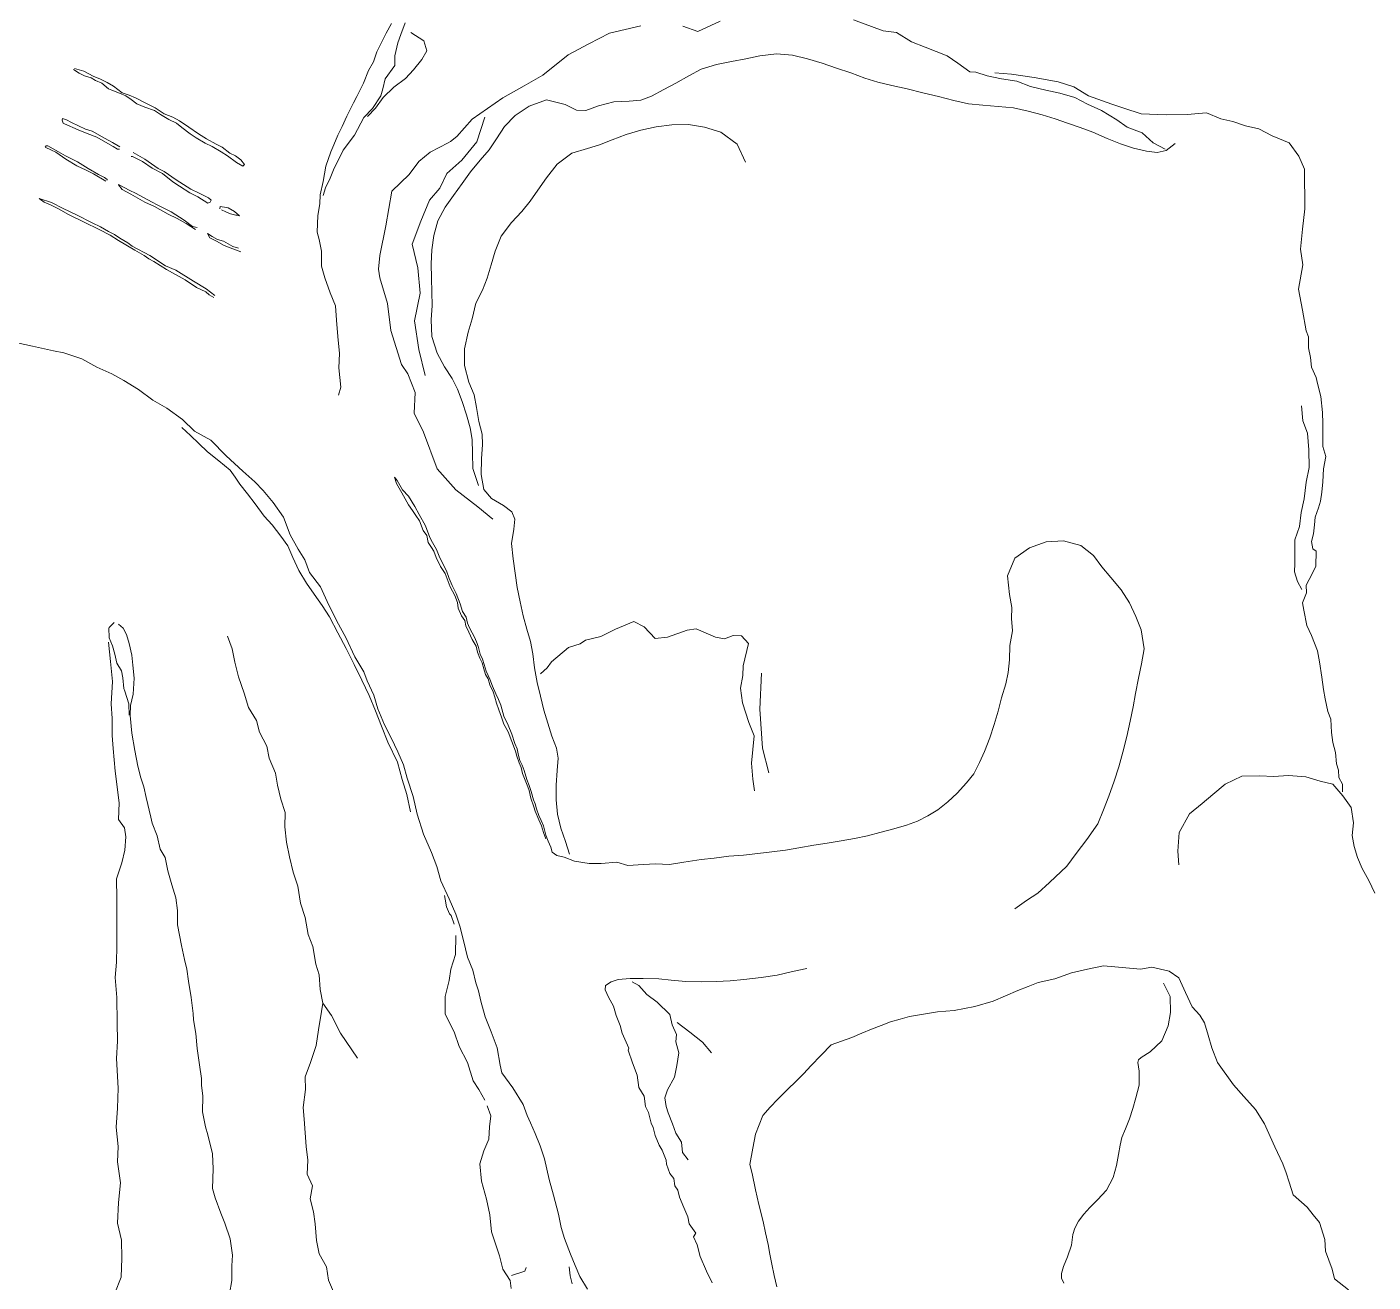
# Model space of a CAD drawing. Extents: x 683321 to 688873, y 7661944 to 7668387.
# Drawn here: x 688073.8 to 688490.2, y 7667078.2 to 7667466.3 of the extents above; entities that cross this region are included whole.
import ezdxf

# ---------------------------------------------------------------- set-up
doc = ezdxf.new("R2010")
doc.units = 0
doc.header["$MEASUREMENT"] = 0
doc.layers.add('01 CRESTA_Line', color=3, linetype='Continuous', lineweight=20)

msp = doc.modelspace()

# ---------------------------------------------------------------- linework, layer by layer
at = {"layer": '01 CRESTA_Line'}
for points in [[(688170.18, 7667352.42, 4315.59), (688170.88, 7667354.88, 4315.85), (688170.34, 7667360.93, 4315.64), (688170.46, 7667365.29, 4316.14), (688169.96, 7667370.6, 4315.93), (688169.57, 7667375.66, 4316.56), (688169.28, 7667380.12, 4317.88), (688167.58, 7667384.1, 4317.45), (688165.93, 7667388.76, 4316.53), (688164.92, 7667392.3, 4316.13), (688164.98, 7667396.95, 4316.59), (688164.25, 7667400.56, 4315.9), (688163.54, 7667402.81, 4314.84), (688163.77, 7667408.03, 4314.77), (688164.44, 7667411.57, 4315.18), (688164.51, 7667414.37, 4314.72), (688165.43, 7667418.53, 4314.71), (688166.23, 7667423.25, 4314.86), (688167.86, 7667427.73, 4314.95), (688168.78, 7667429.9, 4314.92), (688170.01, 7667432.81, 4314.94), (688171.33, 7667435.54, 4314.94), (688172.77, 7667438.68, 4315.02), (688174.81, 7667442.87, 4315.01), (688175.86, 7667444.8, 4314.89), (688177.96, 7667448.9, 4315.02), (688179.52, 7667452.81, 4315.01), (688181.03, 7667455.49, 4314.88), (688182.1, 7667458.62, 4314.68), (688184.91, 7667464.4, 4314.73), (688186.61, 7667467.42, 4314.33)], [(688165.47, 7667414.16, 4314.97), (688166.18, 7667416.56, 4314.73), (688167.66, 7667419.52, 4314.85), (688168.81, 7667422.66, 4314.83), (688170.35, 7667425.59, 4315), (688171.68, 7667428.2, 4315.09), (688175.17, 7667432.85, 4314.92), (688178.07, 7667438.35, 4314.88), (688180.74, 7667441.14, 4315.09), (688183.29, 7667445.01, 4315.26), (688183.89, 7667447.21, 4314.95), (688184.67, 7667450.25, 4315.26), (688187.62, 7667454.39, 4314.73), (688187.61, 7667457.38, 4314.69), (688188.5, 7667461.44, 4314.63), (688189.5, 7667463.95, 4314.55), (688190.78, 7667467.58, 4313.96)], [(688263.72, 7667466.66, 4331.35), (688254.02, 7667464.37, 4331.71), (688247.64, 7667461.07, 4331.25), (688241.19, 7667457.71, 4331.3), (688233.41, 7667451.43, 4330.84), (688227.67, 7667448.13, 4331.44), (688221.06, 7667444.4, 4330.36), (688211.58, 7667437.78, 4329.82), (688206.78, 7667432.41, 4329.71), (688204.84, 7667430.91, 4329.57), (688204.09, 7667430.5, 4329.66), (688198.54, 7667427.55, 4329.79), (688195.06, 7667424.73, 4329.55), (688192.02, 7667420.65, 4330.41), (688186.74, 7667415.58, 4330.02), (688184.85, 7667404.81, 4330.57), (688182.93, 7667395.62, 4330.09), (688182.55, 7667391.41, 4329.38), (688182.94, 7667388.69, 4329.66), (688185.39, 7667380.75, 4329.71), (688186.42, 7667372.42, 4329.51), (688189.64, 7667361.92, 4329.41), (688191.6, 7667359.07, 4329.99), (688193.86, 7667353.24, 4330.34), (688193.64, 7667346.91, 4329.97), (688196.47, 7667341.05, 4331.01), (688200.67, 7667329.65, 4330.53), (688206.5, 7667323.21, 4330.42), (688213.27, 7667317.97, 4330.32), (688217.91, 7667314.13, 4330.32)], [(688288.28, 7667468.1, 4329.62), (688281.34, 7667464.94, 4330.6), (688276.75, 7667466.54, 4330.48)], [(688425.88, 7667428.48, 4328.73), (688422.24, 7667430.52, 4328.73), (688418.77, 7667433.53, 4328.74), (688414.21, 7667435.35, 4328.74), (688411.01, 7667437.61, 4328.75), (688406.22, 7667440.48, 4328.76), (688401.91, 7667442.45, 4328.76), (688397.98, 7667444.51, 4328.77), (688393.37, 7667445.81, 4328.77), (688388.99, 7667446.76, 4328.78), (688384.27, 7667447.92, 4328.78), (688380.08, 7667449.5, 4328.79), (688375.33, 7667450.24, 4328.8), (688370.85, 7667451.23, 4328.8), (688367.36, 7667452.35, 4328.81), (688365.48, 7667452.46, 4328.81), (688361.76, 7667455.12, 4328.81), (688358.49, 7667457.41, 4329.68), (688351.67, 7667460.04, 4329.61), (688347.47, 7667461.7, 4329.04), (688342.78, 7667464.57, 4328.82), (688338.68, 7667465.07, 4329.26), (688329.55, 7667468.56, 4328.44)], [(688179.14, 7667438.58, 4313.73), (688181.65, 7667441.21, 4313.69), (688184.04, 7667444.52, 4313.63), (688187.34, 7667447.7, 4313.69), (688190.89, 7667450.35, 4313.49), (688193.35, 7667453.02, 4313.34), (688195.97, 7667456.25, 4313.9), (688197.5, 7667458.93, 4314.44), (688196.57, 7667462.06, 4314.28), (688192.61, 7667464.64, 4313.59)], [(688213.47, 7667324.5, 4330.44), (688211.72, 7667329.79, 4330.5), (688211.69, 7667334.49, 4330.5), (688211.54, 7667338.74, 4330.52), (688210.95, 7667342.39, 4330.5), (688209.78, 7667346.37, 4330.51), (688208.44, 7667350.5, 4330.57), (688207.04, 7667354.28, 4330.65), (688205.38, 7667357.64, 4330.66), (688203.01, 7667361.21, 4330.58), (688200.72, 7667365.42, 4330.6), (688199.11, 7667370.55, 4330.51), (688198.9, 7667375.79, 4330.48), (688199.17, 7667380.18, 4330.39), (688199.07, 7667384.33, 4330.41), (688198.91, 7667388.68, 4330.42), (688198.82, 7667393.08, 4330.41), (688199.1, 7667397.42, 4330.43), (688199.68, 7667401.84, 4330.52), (688200.96, 7667406.39, 4330.55), (688203.23, 7667410.63, 4330.57), (688205.74, 7667414.15, 4330.59), (688208.44, 7667417.94, 4330.57), (688210.99, 7667421.5, 4330.61), (688214, 7667425.12, 4330.63), (688216.8, 7667428.31, 4330.68), (688219.02, 7667431.7, 4330.67), (688221.51, 7667435.58, 4330.78), (688224.85, 7667438.91, 4330.79), (688229.13, 7667441.85, 4330.87), (688234.58, 7667443.82, 4330.9), (688240.3, 7667442.29, 4330.8), (688243.79, 7667440.62, 4330.66), (688246.7, 7667440.46, 4330.45), (688250.59, 7667441.88, 4330.45), (688255.39, 7667443.16, 4330.45), (688260.06, 7667443.37, 4330.35), (688263.72, 7667443.66, 4330.33), (688267.02, 7667444.93, 4330.31), (688270.79, 7667446.96, 4330.32), (688274.53, 7667448.97, 4330.36), (688278.57, 7667451.21, 4330.3), (688282.43, 7667453.24, 4330.17), (688287.15, 7667454.75, 4329.97), (688291.75, 7667455.63, 4329.79), (688296.16, 7667456.5, 4329.65), (688300.54, 7667457.42, 4329.65), (688305.7, 7667458.03, 4329.6), (688310.59, 7667457.58, 4329.62), (688315.23, 7667456.47, 4329.64), (688319.78, 7667455.16, 4329.53), (688324.27, 7667453.6, 4329.38), (688328.68, 7667452.09, 4329.29), (688332.96, 7667450.5, 4329.3), (688337.05, 7667449.19, 4329.29), (688341.35, 7667448.18, 4329.3), (688346.12, 7667447.16, 4329.2), (688351, 7667445.94, 4329.21), (688355.8, 7667444.76, 4329.2), (688360.57, 7667443.58, 4329.16), (688365.03, 7667442.52, 4329.24), (688369.53, 7667442.08, 4329.22), (688374.21, 7667441.71, 4329.25), (688379, 7667441.28, 4329.21), (688383.57, 7667440.3, 4329.32), (688387.88, 7667439.17, 4329.36), (688391.88, 7667437.85, 4329.39), (688395.72, 7667436.6, 4329.41), (688399.65, 7667435.27, 4329.47), (688403.53, 7667433.8, 4329.47), (688407.94, 7667431.85, 4329.48), (688412.12, 7667430.15, 4329.44), (688416.14, 7667428.86, 4329.41), (688420.11, 7667427.95, 4329.38), (688423.41, 7667427.47, 4329.37), (688426.21, 7667428.09, 4329.41), (688429.04, 7667430.29, 4329.53)], [(688088.24, 7667453.12, 4312.31), (688089.99, 7667451.99, 4312.11), (688091.65, 7667451.22, 4312.09), (688093.66, 7667450.53, 4312.14), (688095.06, 7667449.75, 4312.22), (688096.93, 7667448.95, 4312.12), (688099.08, 7667447.15, 4311.99), (688100.1, 7667446.77, 4311.93), (688102.44, 7667445.85, 4311.97), (688104.44, 7667445.01, 4311.98), (688106.04, 7667443.86, 4312.06), (688107.83, 7667442.54, 4311.81), (688110.32, 7667441.54, 4312.1), (688113.27, 7667440.51, 4311.97), (688115.09, 7667439.28, 4312.04), (688117.74, 7667437.71, 4311.96), (688120.06, 7667436.53, 4312.24), (688121.75, 7667435.25, 4312.15), (688124.3, 7667433.23, 4312.25), (688126.11, 7667432.05, 4312.27), (688128.9, 7667430.36, 4312.12), (688131.07, 7667429.35, 4312.18), (688133.91, 7667427.69, 4312.27), (688135.84, 7667426.44, 4312.37), (688138.68, 7667424.37, 4312.5), (688140.6, 7667423.31, 4312.49), (688141.09, 7667423.81, 4312.64), (688139.94, 7667425.19, 4312.57), (688138.34, 7667426.41, 4312.57), (688136.58, 7667427.33, 4312.43), (688134.17, 7667429.1, 4312.26), (688132.39, 7667430.08, 4312.29), (688129.35, 7667431.7, 4312.16), (688126.87, 7667433.25, 4312.34), (688123.87, 7667435.35, 4312.1), (688121.03, 7667437.28, 4312.15), (688118.94, 7667438.4, 4312.13), (688116.27, 7667439.45, 4312.1), (688113.43, 7667441.33, 4312.09), (688110.39, 7667442.8, 4312.02), (688107.42, 7667444.44, 4311.87), (688105.39, 7667445.26, 4312.08), (688103.26, 7667445.93, 4311.91), (688100.55, 7667447.96, 4312.08), (688098.61, 7667449.17, 4312.08), (688096.57, 7667450.19, 4312.17), (688094.25, 7667451.07, 4312.04), (688091.38, 7667452.62, 4312.1), (688088.57, 7667453.44, 4312.22)], [(688480.78, 7667229.77, 4329.32), (688480.76, 7667232.13, 4328.96), (688479.65, 7667234.26, 4329.18), (688479.54, 7667236.5, 4328.82), (688478.93, 7667238.41, 4329.26), (688478.58, 7667241.91, 4328.75), (688477.77, 7667245.03, 4328.34), (688477.37, 7667248.17, 4328.01), (688477.18, 7667252.29, 4327.77), (688476.28, 7667254.61, 4328.27), (688475.39, 7667258.58, 4328.21), (688474.93, 7667261.46, 4327.52), (688474.38, 7667265.2, 4327.95), (688473.66, 7667270.01, 4327.77), (688473.08, 7667273.35, 4327.93), (688471.18, 7667278.1, 4327.74), (688469.77, 7667281.23, 4327.94), (688468.86, 7667286, 4328.73), (688468.36, 7667288.28, 4329.18), (688469.6, 7667291.35, 4328.78), (688469.49, 7667293.65, 4327.78), (688470.51, 7667295.45, 4328.37), (688471.41, 7667297.2, 4327.95), (688472.48, 7667299.58, 4327.73), (688472.63, 7667304.17, 4327.54), (688471.57, 7667304.91, 4328.38), (688471.19, 7667307.24, 4328.13), (688471.82, 7667309.62, 4328.87), (688472.1, 7667312.31, 4329.18), (688472.27, 7667314.69, 4329.06), (688473.37, 7667317.65, 4328.19), (688474.01, 7667319.64, 4327.88), (688474.34, 7667322.45, 4328.84), (688474.72, 7667325.7, 4328.97), (688474.89, 7667329.71, 4327.61), (688475.57, 7667333.51, 4328.39), (688474.73, 7667336.62, 4327.76), (688474.64, 7667339.56, 4328.73), (688474.71, 7667343.71, 4328.6), (688474.59, 7667347.11, 4328.18), (688474.08, 7667352, 4328.14), (688473.04, 7667356.05, 4327.58), (688472.62, 7667357.93, 4328.52), (688471.22, 7667361.13, 4328.9), (688470.85, 7667364.11, 4328.27), (688470.25, 7667367.12, 4327.73), (688470.25, 7667370.5, 4327.71), (688469.58, 7667372.31, 4327.68), (688468.38, 7667378.76, 4328.05), (688467.13, 7667385.26, 4328.09), (688468.48, 7667392.79, 4326.74), (688467.8, 7667397.61, 4327.49), (688468.39, 7667403.75, 4328.73), (688469.17, 7667410.04, 4328.6), (688469.03, 7667422.34, 4328.59), (688467.22, 7667426.38, 4328.58), (688464.31, 7667430.52, 4328.57), (688459.04, 7667432.67, 4328.56), (688454.88, 7667434.83, 4328.55), (688450.74, 7667435.73, 4328.47), (688446.83, 7667437.07, 4327.85), (688443.12, 7667437.94, 4327.29), (688438.72, 7667439.73, 4327.98), (688432.67, 7667439.26, 4329.27), (688426.2, 7667439.11, 4329.24), (688418.45, 7667439.44, 4328.9), (688413.08, 7667441.16, 4328.65), (688409.45, 7667442.41, 4329.35), (688402.15, 7667445.05, 4328.8), (688397.64, 7667447.79, 4329.57), (688392.86, 7667449.39, 4328.72), (688385.41, 7667450.68, 4329.33), (688378.34, 7667451.69, 4328.95), (688373.23, 7667452.16, 4328.73)], [(688102.47, 7667428.54, 4311.74), (688101.83, 7667428.48, 4311.69), (688100.52, 7667429.35, 4311.68), (688098.16, 7667430.66, 4311.54), (688095.44, 7667432.28, 4311.69), (688092.41, 7667433.32, 4311.69), (688089.67, 7667434.52, 4311.57), (688085.43, 7667436.37, 4311.65), (688085.06, 7667436.56, 4311.49), (688084.66, 7667437.5, 4311.53), (688084.82, 7667437.98, 4311.68), (688086.06, 7667437.56, 4311.65), (688087.61, 7667436.81, 4311.7), (688091.9, 7667434.71, 4311.76), (688094.01, 7667434.08, 4311.67), (688097.85, 7667431.95, 4311.76), (688100.32, 7667430.59, 4311.67), (688102.59, 7667429.28, 4311.56)], [(688197.05, 7667358.56, 4330.78), (688195.09, 7667366.61, 4330.67), (688193.71, 7667375.44, 4330.66), (688195.5, 7667384.02, 4330.57), (688194.71, 7667391.86, 4330.52), (688193, 7667399.1, 4330.47), (688195.67, 7667406.26, 4330.41), (688198.39, 7667412.8, 4330.36), (688201.53, 7667416.44, 4330.31), (688203.67, 7667420.96, 4330.29), (688208.32, 7667425.11, 4330.25), (688212.97, 7667430.76, 4330.2), (688215.48, 7667438.43, 4330.1)], [(688296.07, 7667424.53, 4329.87), (688293.51, 7667430.02, 4329.92), (688288.47, 7667433.78, 4330.05), (688283.4, 7667435.33, 4330.14), (688278.45, 7667436.17, 4330.14), (688273.27, 7667436.01, 4330.15), (688268.46, 7667435.38, 4330.18), (688263.76, 7667434.39, 4330.27), (688259.21, 7667433.07, 4330.32), (688254.85, 7667431.42, 4330.33), (688250.96, 7667429.86, 4330.34), (688247.26, 7667428.72, 4330.36), (688242.39, 7667427.3, 4330.33), (688237.84, 7667423.83, 4330.37), (688234.52, 7667419.65, 4330.44), (688231.83, 7667415.8, 4330.5), (688229.46, 7667412.41, 4330.56), (688226.9, 7667409.29, 4330.58), (688223.75, 7667405.89, 4330.61), (688220.51, 7667401.6, 4330.65), (688218.64, 7667397.01, 4330.79), (688217.43, 7667392.78, 4330.73), (688216.22, 7667388.65, 4330.73), (688214.71, 7667384.9, 4330.8), (688212.64, 7667380.86, 4330.82), (688211.49, 7667376.01, 4330.82), (688210.27, 7667371.88, 4330.87), (688209.21, 7667366.8, 4330.84), (688209.21, 7667361.63, 4330.84), (688210.56, 7667356.52, 4330.86), (688212.12, 7667352.56, 4330.88), (688212.83, 7667348.65, 4330.84), (688213.57, 7667344.31, 4330.75), (688214.65, 7667340.38, 4330.67), (688214.69, 7667337.16, 4330.59), (688214.44, 7667332.79, 4330.55), (688214.35, 7667327.88, 4330.55), (688215.1, 7667323.25, 4330.61), (688217.54, 7667320.53, 4330.44), (688221.28, 7667318.38, 4330.34), (688223.82, 7667316.39, 4330.45), (688224.74, 7667314.1, 4330.53), (688224.42, 7667310.99, 4330.48), (688223.73, 7667306.58, 4329.71), (688224.19, 7667301.84, 4329.79), (688224.81, 7667297.45, 4329.72), (688225.47, 7667292.97, 4329.62), (688226.35, 7667288.56, 4329.66), (688227.31, 7667284.25, 4329.72), (688228.49, 7667280.11, 4329.76), (688229.59, 7667276.31, 4329.78), (688230.3, 7667272.47, 4329.71), (688230.84, 7667268.12, 4329.77), (688231.6, 7667263.58, 4329.82), (688232.69, 7667259.36, 4329.93), (688233.74, 7667255, 4329.98), (688234.98, 7667250.98, 4330.09), (688236.2, 7667247, 4330.02), (688237.67, 7667243.32, 4330.11), (688238.18, 7667240.19, 4330.21), (688237.8, 7667236.4, 4330.28), (688237.48, 7667231.87, 4330.58), (688237.53, 7667227.34, 4330.77), (688237.92, 7667222.88, 4330.84), (688238.97, 7667218.59, 4331.03), (688240.37, 7667214.43, 4331.15), (688241.67, 7667210.48, 4331.21)], [(688098.24, 7667418.67, 4311.14), (688094.39, 7667420.88, 4311.24), (688092.14, 7667422.04, 4311.19), (688089.25, 7667423.37, 4311.18), (688085.85, 7667425.42, 4311.23), (688082.75, 7667427.63, 4311.11), (688081.4, 7667428.16, 4310.99), (688079.44, 7667429.13, 4310.81), (688079.74, 7667429.59, 4310.77), (688080.3, 7667429.53, 4310.82), (688081.93, 7667428.58, 4311.1), (688083.59, 7667427.7, 4311.1), (688085.78, 7667426.44, 4311.01), (688089.44, 7667424.64, 4311.2), (688092.7, 7667422.57, 4311.1), (688095.99, 7667420.71, 4311.21), (688097.84, 7667419.71, 4311.18), (688098.58, 7667419.18, 4311.2), (688098.58, 7667418.96, 4311.12)], [(688106.05, 7667426.26, 4311.4), (688106.48, 7667426.22, 4311.41), (688109.61, 7667424.72, 4311.65), (688112.53, 7667422.68, 4311.82), (688115.71, 7667420.97, 4311.97), (688118.95, 7667418.45, 4311.78), (688121.03, 7667417.04, 4312.04), (688124.22, 7667414.97, 4312.07), (688126.71, 7667413.83, 4312.22), (688129.8, 7667411.85, 4312.23), (688130.48, 7667412.08, 4312.21), (688130.78, 7667412.79, 4312.28), (688129.93, 7667413.43, 4312.4), (688127.06, 7667414.94, 4312.29), (688124.55, 7667416.19, 4312.22), (688119.94, 7667419.04, 4312.01), (688116.31, 7667421.61, 4311.77), (688114.42, 7667422.55, 4311.93), (688110.26, 7667425.44, 4311.67), (688106.69, 7667427.46, 4311.35), (688106.69, 7667427.45, 4311.37)], [(688126.43, 7667404.26, 4312.14), (688124.98, 7667404.58, 4312.26), (688122.46, 7667406.53, 4311.96), (688118.43, 7667409.1, 4311.78), (688114.06, 7667411.26, 4311.5), (688112.56, 7667412.12, 4311.57), (688107.35, 7667414.92, 4311.24), (688105.66, 7667415.72, 4311.45), (688102.16, 7667417.58, 4311.2), (688102.09, 7667417.53, 4311.34), (688103.25, 7667416.02, 4311.38), (688106, 7667414.65, 4311.44), (688110.28, 7667412.1, 4311.47), (688113.22, 7667410.81, 4311.61), (688117.5, 7667408.43, 4311.76), (688120.32, 7667407.11, 4311.88), (688123.05, 7667405.53, 4312.07), (688125.91, 7667403.71, 4312.21)], [(688131.9, 7667383.24, 4312.86), (688129.22, 7667385.32, 4312.96), (688125.3, 7667387.73, 4312.73), (688119.89, 7667391.15, 4312.31), (688116.65, 7667392.44, 4312.24), (688111.84, 7667395.61, 4311.76), (688106.36, 7667398.54, 4311.69), (688105.07, 7667399.52, 4311.59), (688102.59, 7667400.97, 4311.48), (688100.93, 7667402.1, 4311.39), (688099.05, 7667403.02, 4311.29), (688096.53, 7667404.46, 4311.17), (688094, 7667405.74, 4311.05), (688089.13, 7667408.24, 4310.85), (688085.03, 7667410.18, 4310.73), (688081.44, 7667411.98, 4310.72), (688077.56, 7667413.23, 4310.3), (688079.19, 7667412.17, 4310.55), (688081.35, 7667411.16, 4310.67), (688083.53, 7667410.09, 4310.76), (688086.69, 7667408.31, 4310.69), (688091.51, 7667405.92, 4311.04), (688096.2, 7667403.68, 4311.32), (688099.58, 7667401.91, 4311.35), (688102.11, 7667400.29, 4311.42), (688107.23, 7667397.26, 4311.76), (688110.1, 7667395.68, 4311.95), (688111.55, 7667394.64, 4311.92), (688113.11, 7667393.8, 4311.97), (688117.03, 7667391.29, 4312.2), (688122.78, 7667388.09, 4312.64), (688126.31, 7667385.78, 4312.76), (688129.11, 7667384.37, 4312.98), (688130.2, 7667383.43, 4312.88), (688131.61, 7667382.64, 4312.81)], [(688134.03, 7667409.74, 4312.43), (688135.31, 7667409.1, 4312.45), (688136.8, 7667408.5, 4312.7), (688138.48, 7667408.07, 4312.75), (688138.71, 7667408.14, 4312.7), (688139.53, 7667407.89, 4312.75), (688138.01, 7667409.21, 4312.6), (688136.06, 7667410.36, 4312.59), (688135.53, 7667410.52, 4312.72), (688133.58, 7667410.82, 4312.37), (688133.45, 7667410.05, 4312.34)], [(688139.28, 7667397.86, 4312.72), (688137.49, 7667398.45, 4312.66), (688134.57, 7667400.08, 4312.7), (688132.75, 7667400.62, 4312.49), (688131.11, 7667401.55, 4312.21), (688129.66, 7667402.42, 4312.28), (688130.43, 7667401.13, 4312.41), (688132.42, 7667400.07, 4312.48), (688134.8, 7667398.77, 4312.67), (688137.47, 7667397.65, 4312.74), (688139.96, 7667396.8, 4312.76)], [(688070.8, 7667368.62, 4310.81), (688075.58, 7667367.6, 4311.04), (688082.01, 7667366.19, 4311.33), (688085.23, 7667365.51, 4311.93), (688090.8, 7667363.67, 4312.45), (688095.41, 7667361.13, 4312.22), (688100.04, 7667359.09, 4313.23), (688103.81, 7667356.96, 4313.77), (688108.3, 7667354.2, 4314.26), (688112.71, 7667350.9, 4314.95), (688117.12, 7667348.46, 4314.96), (688121.91, 7667344.97, 4315.18), (688125.66, 7667341.31, 4315.55), (688130.66, 7667338.53, 4316.48), (688135.39, 7667333.72, 4316.9), (688140.58, 7667328.91, 4317.61), (688144.26, 7667325.61, 4318.14), (688146.86, 7667323.01, 4317.83), (688150.03, 7667319.24, 4319.11), (688153.22, 7667314.71, 4319.33), (688155.26, 7667309.26, 4319.35), (688157.67, 7667304.82, 4320.3), (688159.82, 7667301.53, 4319.65), (688161.2, 7667297.65, 4320.5), (688164.63, 7667293.18, 4321.04), (688166.67, 7667288.66, 4321.6), (688169.71, 7667282.61, 4322.79), (688172.43, 7667277.5, 4323.18), (688175.26, 7667271.5, 4323.79), (688178.01, 7667266.86, 4323.57), (688179.02, 7667264.13, 4323.71), (688181.15, 7667259.63, 4323.93), (688182.33, 7667255.41, 4324.06), (688184.44, 7667250.54, 4325.16), (688186.46, 7667246.46, 4325.67), (688188.56, 7667242.2, 4325.81), (688190.26, 7667238.12, 4326.53), (688191.46, 7667233.98, 4326.53), (688193.32, 7667228.39, 4327.16), (688194.48, 7667222.88, 4327.53), (688196.45, 7667216.65, 4328.25), (688198.95, 7667211.04, 4328.53), (688200.6, 7667206.66, 4328.88), (688201.82, 7667202.3, 4329.26), (688204.46, 7667196.69, 4329.79), (688206.53, 7667191.95, 4330.61), (688207.71, 7667188.26, 4330.68), (688208.88, 7667183.83, 4331.03), (688210.13, 7667178.67, 4331.63), (688211.79, 7667174.66, 4332.62), (688212.68, 7667170.74, 4332.98), (688213.5, 7667168.22, 4333.07), (688214.19, 7667165.1, 4333.78), (688215.53, 7667160.22, 4333.84), (688217.4, 7667155.56, 4334.06), (688219.24, 7667150.63, 4334.63), (688220.21, 7667145.24, 4335.4), (688220.68, 7667142.92, 4335.78), (688224.08, 7667138.24, 4336.31), (688227.29, 7667133.12, 4336.99), (688228.53, 7667129.68, 4337.32), (688229.56, 7667127.46, 4337.1), (688231.06, 7667124.15, 4337.2), (688232.58, 7667120.27, 4337.54), (688233.9, 7667116.28, 4337.72), (688235.31, 7667109.87, 4338.31), (688236.73, 7667105.05, 4338.84), (688238.24, 7667099.18, 4339.42), (688239.03, 7667095.09, 4339.64), (688240.11, 7667091.7, 4340.16), (688241.98, 7667086.78, 4340.81), (688243.43, 7667083.34, 4341.03), (688244.87, 7667079.91, 4341.24), (688247.17, 7667076.03, 4341.5)], [(688468.19, 7667292.31, 4328.66), (688466.81, 7667294.86, 4328.55), (688465.97, 7667297.84, 4328.55), (688466.05, 7667300.43, 4328.55), (688465.98, 7667303.91, 4328.56), (688466.03, 7667307.74, 4328.56), (688467.51, 7667311.83, 4328.57), (688467.97, 7667316.21, 4328.57), (688468.92, 7667320.37, 4328.58), (688469.51, 7667325.5, 4328.58), (688470.51, 7667330.06, 4328.59), (688470.35, 7667335.56, 4328.6), (688469.94, 7667340.73, 4328.6), (688468.54, 7667344.56, 4328.61), (688468.1, 7667349.1, 4328.61)], [(688192.5, 7667223.65, 4327.05), (688191.34, 7667228.98, 4326.65), (688189.88, 7667233.64, 4326.12), (688188.44, 7667238.95, 4325.85), (688185.46, 7667245.19, 4325.28), (688183.52, 7667250.13, 4324.83), (688181.67, 7667254.87, 4324.38), (688179.65, 7667259.58, 4323.96), (688177.43, 7667264.37, 4323.5), (688175.07, 7667269.19, 4323.02), (688172.57, 7667274.07, 4322.49), (688170.01, 7667278.97, 4322), (688167.38, 7667283.89, 4321.53), (688165.12, 7667287.36, 4321.18), (688162.65, 7667290.92, 4320.78), (688160.25, 7667294.29, 4320.31), (688157.88, 7667298.28, 4319.81), (688156.02, 7667302.27, 4319.46), (688154.51, 7667305.86, 4319.13), (688152.33, 7667308.89, 4318.84), (688149.67, 7667312.37, 4318.55), (688147.16, 7667315.07, 4318.46), (688144.37, 7667318.87, 4318.18), (688142.03, 7667321.89, 4318.07), (688139.69, 7667324.9, 4317.96), (688138.18, 7667327.08, 4317.79), (688136.67, 7667329.25, 4317.61), (688133.16, 7667332.11, 4317.33), (688129.65, 7667334.97, 4317.05), (688127.02, 7667337.47, 4316.57), (688124.4, 7667339.98, 4316.09), (688121.77, 7667342.48, 4315.61)], [(688187.54, 7667327.08, 4319.94), (688188.34, 7667326.1, 4320.08), (688190.04, 7667323.15, 4320.27), (688191.83, 7667321.24, 4320.72), (688193.82, 7667317.99, 4321.19), (688195.14, 7667315.57, 4321.26), (688197.11, 7667312, 4321.71), (688198.49, 7667308.47, 4321.93), (688199.22, 7667306.85, 4322.06), (688200.46, 7667304.77, 4322.23), (688201.32, 7667302.67, 4322.41), (688202.42, 7667300.29, 4322.61), (688203.63, 7667298.16, 4322.71), (688204.38, 7667295.79, 4322.83), (688205.32, 7667293.61, 4322.98), (688206.61, 7667291.11, 4323.16), (688207.82, 7667287.95, 4323.39), (688208.51, 7667285.6, 4323.55), (688209.69, 7667283.79, 4323.69), (688210.07, 7667281.94, 4323.81), (688210.69, 7667280.55, 4323.9), (688212.32, 7667277.4, 4324.2), (688213.08, 7667275.69, 4324.38), (688213.49, 7667274.39, 4324.51), (688214.04, 7667272.37, 4324.71), (688214.72, 7667270.79, 4324.84), (688215.28, 7667269.21, 4324.97), (688215.9, 7667267.08, 4325.14), (688216.5, 7667265.8, 4325.28), (688216.96, 7667264.66, 4325.4), (688217.83, 7667262.48, 4325.62), (688218.81, 7667260.05, 4325.76), (688219.66, 7667258.33, 4325.93), (688220.36, 7667256.54, 4326.1), (688221.32, 7667253.22, 4326.13), (688222.64, 7667250.42, 4326.61), (688223.77, 7667247.63, 4326.82), (688224.73, 7667244.75, 4327.04), (688225.42, 7667243.09, 4327.18), (688225.88, 7667241.02, 4327.34), (688226.27, 7667239.49, 4327.45), (688227.05, 7667238.03, 4327.56), (688227.66, 7667236.35, 4327.68), (688228.41, 7667233.57, 4327.87), (688229.19, 7667231.73, 4327.96), (688229.84, 7667229.89, 4328.06), (688230.5, 7667227.31, 4328.19), (688231.05, 7667226.12, 4328.34), (688231.47, 7667224.58, 4328.52), (688232.18, 7667222.46, 4328.78), (688232.91, 7667220.89, 4328.89), (688233.6, 7667219.3, 4328.99), (688234.33, 7667216.39, 4329.2), (688235.06, 7667214.49, 4329.42), (688235.84, 7667212.68, 4329.63), (688236.25, 7667211.18, 4329.79), (688237.78, 7667210.06, 4330.16), (688239.95, 7667209.55, 4330.48), (688243.2, 7667208.33, 4330.9), (688247.71, 7667207.67, 4331.34), (688251.45, 7667207.59, 4331.79), (688256.34, 7667208.08, 4332.27), (688259.69, 7667207.05, 4332.77), (688264.5, 7667207.35, 4333.12), (688268.24, 7667207.49, 4333.51), (688272.61, 7667207.34, 4333.9), (688276.99, 7667207.99, 4334.36), (688282.41, 7667208.91, 4334.82), (688286.43, 7667209.26, 4335.3), (688290.91, 7667209.86, 4335.77), (688295.43, 7667210.21, 4336.22), (688299.91, 7667210.71, 4336.67), (688304.29, 7667211.2, 4337.12), (688308.48, 7667211.8, 4337.51), (688312.55, 7667212.5, 4337.91), (688317.24, 7667213.27, 4338.34), (688321.35, 7667213.88, 4338.76), (688325.71, 7667214.6, 4339.19), (688329.82, 7667215.34, 4339.58), (688333.8, 7667216.22, 4339.93), (688337.65, 7667217.21, 4340.27), (688341.94, 7667218.31, 4340.72), (688345.86, 7667219.43, 4341.17), (688349.25, 7667220.73, 4341.59), (688352.53, 7667222.34, 4342.03), (688355.63, 7667224.27, 4342.42), (688358.72, 7667226.66, 4342.87), (688361.6, 7667229.41, 4343.33), (688364.46, 7667232.55, 4343.79), (688366.68, 7667235.37, 4344.15), (688368.48, 7667238.81, 4344.59), (688369.99, 7667242.26, 4344.96), (688371.67, 7667246.52, 4345.38), (688373.05, 7667250.63, 4345.77), (688374.22, 7667254.76, 4346.18), (688375.29, 7667258.87, 4346.65), (688376.59, 7667263.15, 4347.08), (688377.34, 7667266.65, 4347.42), (688377.74, 7667270.64, 4347.65), (688377.88, 7667275.02, 4347.91), (688378.74, 7667279.56, 4348.19), (688378.38, 7667283.43, 4348.43), (688378.51, 7667286.78, 4348.64), (688377.75, 7667290.83, 4348.88), (688377.11, 7667296.58, 4349.29), (688379.41, 7667302.05, 4349.5), (688383.93, 7667305.22, 4349.34), (688389.1, 7667307.11, 4349.43), (688394.47, 7667307.39, 4349.65), (688399.85, 7667306, 4349.63), (688403.78, 7667302.83, 4349.55), (688406.28, 7667299.35, 4349.38), (688409.12, 7667296.07, 4349.21), (688412.32, 7667292.28, 4349.15), (688414.91, 7667288.26, 4349.09), (688416.85, 7667284.02, 4348.91), (688418.47, 7667279.87, 4348.79), (688419.45, 7667274, 4348.64), (688418.62, 7667269.42, 4348.53), (688417.64, 7667264.94, 4348.41), (688416.74, 7667260.21, 4348.29), (688415.98, 7667256.09, 4348.01), (688415.07, 7667251.61, 4347.72), (688414.03, 7667246.86, 4347.43), (688412.83, 7667242.09, 4347.14), (688411.54, 7667237.48, 4346.8), (688410.19, 7667233.12, 4346.57), (688408.53, 7667228.49, 4346.28), (688406.86, 7667224.21, 4346.04), (688405.04, 7667219.86, 4345.81), (688401.64, 7667215.02, 4345.45), (688398.39, 7667210.75, 4345.14), (688395.5, 7667206.8, 4344.82), (688390.15, 7667201.73, 4344.32), (688386.51, 7667198.47, 4343.98), (688383, 7667196.22, 4343.69), (688379.36, 7667193.6, 4343.3)], [(688187.54, 7667327.08, 4319.94), (688188.13, 7667325.16, 4320.12), (688189.79, 7667322.23, 4320.14), (688190.3, 7667321.3, 4320.36), (688191.83, 7667318.52, 4320.77), (688193.07, 7667316.8, 4321.06), (688194.15, 7667315.21, 4321.18), (688195.2, 7667313.62, 4321.4), (688196.41, 7667310.57, 4321.65), (688197.55, 7667309.1, 4321.81), (688197.92, 7667306.93, 4321.88), (688198.97, 7667305.32, 4322.1), (688199.7, 7667304.17, 4322.25), (688200.42, 7667302.25, 4322.3), (688201.7, 7667299.47, 4322.41), (688203.16, 7667297.28, 4322.51), (688204.77, 7667293.23, 4323.01), (688206.19, 7667290.55, 4323.27), (688207.05, 7667288.34, 4323.47), (688207.24, 7667286.54, 4323.58), (688208.19, 7667284.23, 4323.72), (688209.23, 7667282.75, 4323.82), (688209.63, 7667281.08, 4323.97), (688210.56, 7667279.15, 4324.14), (688211.59, 7667276.89, 4324.35), (688212.73, 7667274.85, 4324.55), (688213.15, 7667273.02, 4324.64), (688213.91, 7667271.1, 4324.74), (688214.63, 7667269.63, 4324.82), (688215.1, 7667267.8, 4324.99), (688215.68, 7667266.1, 4325.14), (688216.45, 7667264.76, 4325.27), (688217.04, 7667262.87, 4325.5), (688218.04, 7667260.73, 4325.77), (688218.58, 7667259.05, 4325.98), (688219.03, 7667257.24, 4326.12), (688219.83, 7667255.15, 4326.26), (688220.57, 7667252.84, 4326.43), (688221.37, 7667250.69, 4326.61), (688222.72, 7667248.32, 4326.81), (688224.96, 7667242.4, 4327.29), (688225.32, 7667240.81, 4327.36), (688226.1, 7667238.8, 4327.44), (688226.72, 7667237.33, 4327.51), (688227.11, 7667235.49, 4327.68), (688227.91, 7667233.41, 4327.88), (688228.81, 7667231.3, 4328.03), (688229.13, 7667230.16, 4328.13), (688229.69, 7667227.88, 4328.37), (688230.66, 7667225.16, 4328.65), (688231.05, 7667223.77, 4328.71), (688232.18, 7667221.12, 4328.82), (688232.99, 7667219.31, 4328.9), (688233.58, 7667217.23, 4329.1), (688234.34, 7667215.23, 4329.3)], [(688099.16, 7667280.52, 4301.21), (688099.26, 7667277.42, 4301.21), (688100.25, 7667274.93, 4301.26), (688100.99, 7667272.4, 4301.17), (688101.62, 7667269.53, 4301.15), (688103.06, 7667267.19, 4301.41), (688103.47, 7667265.07, 4301.33), (688103.78, 7667261.73, 4301.93), (688104.12, 7667260.88, 4302.19), (688105.33, 7667256.98, 4302.32), (688105.42, 7667253.54, 4302.16)], [(688100.8, 7667282.18, 4301.82), (688099.26, 7667280.57, 4302.1)], [(688136.49, 7667074.6, 4300.15), (688137.21, 7667078.67, 4300.07), (688137.17, 7667083.25, 4299.96), (688137.41, 7667086.5, 4299.57), (688136.64, 7667091.58, 4300.05), (688135.03, 7667096.4, 4300.18), (688133.76, 7667099.47, 4300.27), (688132.08, 7667104.21, 4300.45), (688131.24, 7667107.13, 4300.01), (688131.38, 7667113.19, 4300.51), (688131.24, 7667117.87, 4300.52), (688129.72, 7667123.71, 4300.28), (688129.03, 7667126.15, 4300.25), (688128.16, 7667130.88, 4300.64), (688128.27, 7667135.72, 4300.95), (688127.85, 7667139.04, 4300.84), (688127.76, 7667141.1, 4300.49), (688127.23, 7667145.34, 4300.88), (688126.51, 7667150.46, 4301.08), (688126.02, 7667155.01, 4301.17), (688125.36, 7667159.24, 4301.34), (688125.2, 7667161.26, 4301.15), (688124.6, 7667166.15, 4301.05), (688123.76, 7667171.29, 4301.36), (688123.28, 7667174.96, 4301.38), (688122.55, 7667177.94, 4301.44), (688121.59, 7667182.27, 4301.27), (688120.39, 7667188.62, 4302.13), (688120.37, 7667193.05, 4301.8), (688119.82, 7667196.96, 4301.86), (688118.6, 7667201.02, 4302.07), (688117.4, 7667205.31, 4301.79), (688116.62, 7667209.44, 4301.5), (688115.02, 7667212.01, 4301.53), (688114.08, 7667216.21, 4301.88), (688112.55, 7667220.09, 4301.69), (688112.12, 7667221.99, 4301.61), (688110.66, 7667228, 4302.12), (688109.99, 7667231.36, 4301.81), (688109.06, 7667234.07, 4301.89), (688108.12, 7667237.69, 4302.05), (688107.2, 7667242.58, 4302.07), (688106.3, 7667247.91, 4302.2), (688105.79, 7667253.36, 4302.3), (688105.84, 7667256.49, 4302.25), (688106.71, 7667259.96, 4301.85), (688106.94, 7667264.94, 4301.78), (688106.54, 7667268.96, 4301.73), (688106.21, 7667272.08, 4301.69), (688105.47, 7667275.63, 4301.45), (688104.65, 7667278.43, 4301.61), (688103.61, 7667280.35, 4301.41), (688102.12, 7667281.67, 4301.38)], [(688298.83, 7667230.07, 4330.17), (688298.38, 7667233.66, 4329.78), (688297.95, 7667238.7, 4330.02), (688298.75, 7667247.13, 4330.87), (688297.1, 7667251.24, 4330.65), (688295.16, 7667257.27, 4329.78), (688294.55, 7667261.86, 4329.88), (688295.3, 7667265.81, 4329.9), (688295.42, 7667268.73, 4329.7), (688297.07, 7667275.62, 4329.75), (688294.83, 7667278.03, 4330.28), (688292.23, 7667278.18, 4330.23), (688289.56, 7667277.05, 4330.42), (688286.85, 7667277.66, 4330.34), (688280.84, 7667280.23, 4330.43), (688278.03, 7667279.83, 4330.22), (688271.97, 7667277.63, 4330.4), (688268.14, 7667277.19, 4330.23), (688264.71, 7667280.82, 4330.28), (688261.54, 7667282.47, 4330.25), (688255.89, 7667280.06, 4329.18), (688251.39, 7667277.82, 4329.96), (688246.6, 7667276.65, 4330.05), (688244.93, 7667275.6, 4330.38), (688241.39, 7667274.37, 4330.38), (688236.03, 7667269.94, 4329.51), (688234.79, 7667268.09, 4330.09), (688232.68, 7667266.23, 4329.72)], [(688099, 7667276.06, 4301), (688099.66, 7667270.07, 4300.74), (688100.27, 7667263.92, 4300.33), (688099.82, 7667257.03, 4299.66), (688100.16, 7667252.45, 4298.96), (688100.14, 7667247.19, 4298.84), (688100.5, 7667243.14, 4298.79), (688101.13, 7667236.14, 4298.66), (688102.3, 7667226.34, 4298.81), (688102.11, 7667221.28, 4299.23), (688104.02, 7667218.65, 4301.07), (688104.45, 7667215.86, 4301.11), (688104.08, 7667211.74, 4298.71), (688103.13, 7667207.85, 4296.14), (688101.99, 7667204.41, 4293.97), (688101.5, 7667202.93, 4293.31), (688101.6, 7667196.8, 4292.7), (688101.59, 7667194.08, 4292.36), (688101.67, 7667188.68, 4291.78), (688101.61, 7667182.11, 4291.4), (688101.48, 7667177.14, 4291.06), (688101.09, 7667172.39, 4290.69), (688101.57, 7667166.2, 4290.13), (688101.69, 7667158.35, 4289.5), (688101.8, 7667152.66, 4288.94), (688101.53, 7667147.3, 4288.3), (688102.04, 7667138.2, 4287.68), (688101.86, 7667131.93, 4287.29), (688101.44, 7667126.13, 4286.8), (688102.05, 7667120.09, 4286.15), (688101.8, 7667115.35, 4285.66), (688102.72, 7667108.92, 4285.58), (688102.17, 7667102.82, 4284.38), (688101.83, 7667096.39, 4283.99), (688103.09, 7667091.18, 4283.57), (688103.15, 7667085.6, 4283.29), (688102.98, 7667079.67, 4282.9), (688100.96, 7667074.77, 4281.92)], [(688135.84, 7667277.96, 4301.59), (688137.26, 7667274.01, 4301.54), (688138.11, 7667269.88, 4301.44), (688139.28, 7667265.34, 4301.41), (688141.06, 7667260.26, 4301.36), (688142.32, 7667255.87, 4301.35), (688144.79, 7667251.85, 4301.29), (688145.77, 7667248.21, 4301.3), (688148.02, 7667243.86, 4301.28), (688148.74, 7667240.2, 4301.21), (688150.71, 7667235.61, 4301.12), (688151.32, 7667231.86, 4301.02), (688152.32, 7667227.5, 4300.99), (688153.67, 7667223.39, 4300.96), (688153.54, 7667219, 4301.03), (688154.14, 7667214.24, 4301.07), (688155.01, 7667209.68, 4301.12), (688156.16, 7667204.98, 4301.18), (688157.64, 7667200.6, 4301.13), (688158.44, 7667195.36, 4301.15), (688159.83, 7667190.91, 4301.14), (688160.76, 7667185.72, 4301.12), (688162.2, 7667181.98, 4301.12), (688163.17, 7667176.5, 4301.11), (688164.19, 7667173.17, 4301.12), (688164.56, 7667168.68, 4301.08), (688165.36, 7667164.4, 4301.02), (688164.93, 7667161.91, 4302.35), (688164.05, 7667156.17, 4302.23), (688163.27, 7667151.38, 4302.17), (688161.58, 7667146.1, 4301.51), (688159.89, 7667141.65, 4301.49), (688159.98, 7667137.74, 4301.46), (688159.25, 7667132.14, 4301.42), (688159.56, 7667128.57, 4301.36), (688159.91, 7667124.39, 4301.31), (688160.24, 7667120.16, 4301.27), (688160.7, 7667115.88, 4301.21), (688160.53, 7667111.54, 4301.2), (688162.1, 7667107.94, 4301.13), (688161.38, 7667103.93, 4301.07), (688162.43, 7667099.96, 4301.05), (688163.01, 7667096.16, 4301), (688163.38, 7667091.03, 4300.95), (688164.23, 7667086.91, 4300.88), (688166.45, 7667082.95, 4300.82), (688167.08, 7667078.82, 4300.77), (688168.64, 7667075.13, 4300.78)], [(688303.33, 7667235.67, 4331.57), (688301.37, 7667243.31, 4331.43), (688300.53, 7667255.31, 4331.16), (688301.09, 7667266.47, 4330.95)], [(688490.77, 7667198.48, 4330.61), (688488.87, 7667202.38, 4330.52), (688486.9, 7667206.06, 4330.22), (688485.41, 7667209.53, 4330.07), (688484.38, 7667212.92, 4329.88), (688483.79, 7667216.26, 4329.91), (688484.17, 7667220.25, 4329.85), (688483.5, 7667224.9, 4329.55), (688480.87, 7667228.53, 4329.42), (688477.74, 7667232.12, 4330.24), (688473.86, 7667233.1, 4330.14), (688469.44, 7667234.44, 4330.17), (688464.05, 7667234.88, 4330.23), (688459.46, 7667234.49, 4330.22), (688455.15, 7667234.73, 4330.19), (688449.67, 7667234.61, 4330.25), (688444.44, 7667232.17, 4330.33), (688440.71, 7667228.96, 4330.59), (688437.38, 7667226.22, 4330.66), (688433.43, 7667222.94, 4330.78), (688430.28, 7667217.19, 4330.95), (688429.88, 7667211.43, 4331.08), (688430.14, 7667207.21, 4331.15)], [(688203, 7667197.72, 4328.78), (688203.15, 7667196.62, 4328.78), (688203.58, 7667194.21, 4328.82), (688204.55, 7667192.02, 4329.02), (688205, 7667191.52, 4328.72), (688205.97, 7667188.82, 4328.98)], [(688206.52, 7667185.35, 4329.19), (688206.38, 7667179.51, 4329.42), (688204.98, 7667174.98, 4329.65), (688204.38, 7667171.42, 4329.94), (688203.23, 7667166.51, 4330.21), (688203.22, 7667161.03, 4330.41), (688205.96, 7667155.61, 4330.61), (688207.55, 7667151.05, 4330.8), (688210.06, 7667146.09, 4330.86), (688211.9, 7667140.45, 4331), (688213.56, 7667137.75, 4331.24), (688215.43, 7667134.47, 4331.41)], [(688285.77, 7667077.98, 4342.66), (688284.05, 7667081.55, 4341.82), (688282.11, 7667086.06, 4341.24), (688281.19, 7667089.66, 4340.94), (688280.03, 7667092.21, 4340.96), (688280.71, 7667093.28, 4340.93), (688278.67, 7667096.21, 4340.56), (688278.28, 7667098.4, 4340.55), (688276.97, 7667101.29, 4340.28), (688275.65, 7667104.4, 4339.79), (688275.19, 7667106.59, 4339.63), (688274.23, 7667107.99, 4339.58), (688273.93, 7667110.17, 4339.39), (688272.69, 7667111.78, 4338.98), (688271.65, 7667114.68, 4338.74), (688271.51, 7667115.94, 4338.69), (688270.36, 7667118.95, 4338.25), (688269.35, 7667120.48, 4338.1), (688268.13, 7667123.51, 4337.91), (688267.55, 7667125.97, 4337.66), (688266.9, 7667127.38, 4337.3), (688266.13, 7667130.64, 4337.39), (688265.21, 7667132.48, 4337.14), (688264.72, 7667135.63, 4337.09), (688263.11, 7667138.35, 4336.8), (688262.55, 7667142.14, 4336.45), (688261.12, 7667145.99, 4336.16), (688259.79, 7667149.94, 4335.87), (688259.96, 7667150.54, 4335.82), (688257.96, 7667155.11, 4335.42), (688257.32, 7667157.56, 4335.29), (688256.05, 7667160.59, 4335.04), (688255.26, 7667163.52, 4334.87), (688253.76, 7667166.31, 4334.44), (688252.73, 7667168.58, 4334.32), (688252.79, 7667169.92, 4334.28), (688254.52, 7667171.06, 4334.19), (688256.72, 7667171.78, 4334.3), (688260.43, 7667172.05, 4334.53), (688264.43, 7667172.03, 4334.83), (688269.29, 7667171.93, 4335.16), (688273.13, 7667171.6, 4335.53), (688277.62, 7667171.17, 4335.81), (688282.43, 7667171.02, 4336.17), (688287.02, 7667171.11, 4336.5), (688291.38, 7667171.35, 4336.85), (688295.57, 7667171.71, 4337.22), (688300.91, 7667172.34, 4337.66), (688305.92, 7667173.14, 4337.98), (688310.6, 7667174.23, 4338.32), (688315.11, 7667175.18, 4338.69)], [(688482.65, 7667075.78, 4351.94), (688478.31, 7667079.19, 4351.35), (688477.6, 7667082.18, 4351.76), (688476.54, 7667084.96, 4352.16), (688475.48, 7667087.74, 4352.56), (688475.29, 7667091.36, 4351.93), (688473.61, 7667096.63, 4352.4), (688471.72, 7667099.01, 4352.18), (688469.83, 7667101.4, 4351.97), (688465.56, 7667105.17, 4352.79), (688464.32, 7667109.06, 4353.26), (688463.3, 7667111.93, 4352.82), (688462.28, 7667114.8, 4352.38), (688459.88, 7667120.03, 4352.12), (688457.47, 7667125.25, 4351.87), (688456.69, 7667127.09, 4351.91), (688453.82, 7667131.53, 4351.57), (688450.24, 7667135.59, 4352.55), (688447.04, 7667139.14, 4352.52), (688442.1, 7667146.1, 4352.57), (688440.36, 7667150.63, 4352.14), (688439.24, 7667154.51, 4351.88), (688438.11, 7667158.39, 4351.62), (688436.69, 7667160.71, 4351.96), (688434.23, 7667163.33, 4352.24), (688432.2, 7667167.78, 4352.19), (688430.17, 7667172.22, 4352.14), (688427.12, 7667174.29, 4352.12), (688421.83, 7667175.59, 4351.16), (688418.27, 7667174.99, 4351.45), (688413.78, 7667175.39, 4351.06), (688410.31, 7667175.69, 4351.06), (688406.84, 7667176, 4351.06), (688401.87, 7667174.9, 4351.05), (688396.91, 7667173.79, 4351.04), (688391.76, 7667171.92, 4350.76), (688386.67, 7667170.8, 4350.86), (688383.53, 7667169.55, 4350.82), (688380.39, 7667168.31, 4350.78), (688376.53, 7667166.7, 4350.92), (688372.66, 7667165.1, 4351.06), (688367.03, 7667163.43, 4350.98), (688363.83, 7667162.8, 4351.01), (688360.63, 7667162.17, 4351.05), (688355.46, 7667161.72, 4351.14), (688351.12, 7667161.03, 4350.89), (688346.78, 7667160.34, 4350.63), (688343.89, 7667159.51, 4350.59), (688341, 7667158.69, 4350.54), (688338.04, 7667157.54, 4350.67), (688335.08, 7667156.4, 4350.79), (688332.03, 7667155.12, 4350.82), (688328.99, 7667153.84, 4350.85), (688325.78, 7667152.68, 4351.05), (688322.56, 7667151.51, 4351.25), (688319.51, 7667148.33, 4351.12), (688316.31, 7667145.08, 4351.2), (688314.09, 7667142.73, 4351.26), (688311.88, 7667140.38, 4351.32), (688308.97, 7667137.59, 4351.46), (688306.06, 7667134.79, 4351.61), (688303.74, 7667132.25, 4351.85), (688301.42, 7667129.7, 4352.1), (688300.29, 7667126.8, 4352.04), (688299.16, 7667123.9, 4351.97), (688298.35, 7667119.55, 4351.89), (688297.39, 7667114.55, 4352.03), (688298.15, 7667111.77, 4352.71), (688299.16, 7667106.67, 4352.91), (688300.19, 7667102.17, 4352.86), (688301.54, 7667096.92, 4352.76), (688302.31, 7667093.38, 4352.74), (688303.07, 7667089.85, 4352.73), (688303.64, 7667086.77, 4352.8), (688304.2, 7667083.7, 4352.87), (688305, 7667080.21, 4352.89), (688305.8, 7667076.73, 4352.92)], [(688278.36, 7667115.95, 4339.34), (688276.61, 7667118.3, 4338.76), (688276.26, 7667121.42, 4338.39), (688274.53, 7667124.28, 4337.46), (688273.54, 7667127.17, 4336.72), (688272.21, 7667130.5, 4336.67), (688271.53, 7667132.45, 4336.12), (688271.18, 7667135.13, 4335.72), (688271.95, 7667137.65, 4335.46), (688274.1, 7667141.56, 4335.23), (688274.81, 7667145.16, 4335.11), (688275.48, 7667149.07, 4335.32), (688274.53, 7667152.52, 4335.48), (688274.71, 7667154.75, 4335.66), (688273.41, 7667157.76, 4335.69), (688272.72, 7667160.92, 4335.79), (688268.73, 7667164.75, 4335.72), (688265.6, 7667167.12, 4335.23), (688263.1, 7667169.93, 4334.37), (688261.01, 7667171.03, 4334.1)], [(688394.56, 7667077.85, 4352.38), (688393.8, 7667079.43, 4352.37), (688393.82, 7667080.8, 4352.34), (688394.5, 7667083.05, 4352.25), (688395.75, 7667085.95, 4352.15), (688396.91, 7667089.64, 4352.08), (688397.4, 7667092.89, 4352.04), (688397.93, 7667094.91, 4352.03), (688399.15, 7667097.04, 4352.07), (688400.77, 7667099.15, 4352.08), (688402.59, 7667101.25, 4352.11), (688404.94, 7667103.65, 4352.15), (688407.72, 7667106.63, 4352.18), (688409.86, 7667110.49, 4352.18), (688410.88, 7667114.2, 4352.15), (688411.49, 7667117.69, 4352.15), (688411.96, 7667120.53, 4352.13), (688412.53, 7667122.89, 4352.11), (688413.66, 7667125.62, 4352.1), (688414.89, 7667128.68, 4352.08), (688415.87, 7667131.89, 4352.08), (688416.82, 7667135.21, 4352.1), (688417.86, 7667139.13, 4352.1), (688417.91, 7667143.43, 4352.11), (688417.49, 7667146.11, 4352.11), (688417.66, 7667146.91, 4352.06), (688418.47, 7667147.68, 4352.01), (688421.29, 7667149.44, 4351.92), (688424.93, 7667152.8, 4351.87), (688426.89, 7667157.42, 4351.78), (688427.58, 7667161.56, 4351.77), (688427.48, 7667166.53, 4351.81), (688425.45, 7667170.64, 4351.86)], [(688176.03, 7667147.47, 4300.82), (688170.79, 7667155.15, 4300.87), (688168, 7667160.66, 4300.93), (688165.36, 7667164.4, 4301.02)], [(688285.61, 7667149.05, 4336.69), (688282.8, 7667152.34, 4336.67), (688278.86, 7667155.42, 4336.34), (688274.93, 7667158.5, 4336)], [(688223.65, 7667076.24, 4332.04), (688223.26, 7667078.66, 4331.92), (688221.01, 7667082.14, 4331.88), (688220, 7667086.34, 4331.08), (688217.54, 7667093.68, 4331.27), (688216.96, 7667098.94, 4331.44), (688216, 7667103.81, 4331.49), (688214.41, 7667109.37, 4331.57), (688213.91, 7667114.74, 4331.52), (688215.14, 7667118.76, 4331.6), (688216.66, 7667122.35, 4331.66), (688216.86, 7667126.15, 4331.6), (688217.31, 7667129.58, 4331.54), (688216.17, 7667132.65, 4331.53)], [(688228.27, 7667082.7, 4331.97), (688227.83, 7667081.54, 4331.96), (688223.66, 7667080.18, 4331.95)], [(688242.49, 7667077.61, 4340.76), (688241.9, 7667080.12, 4340.66), (688241.58, 7667082.88, 4340.54)]]:
    msp.add_polyline3d(points, dxfattribs=at)

doc.saveas('drawing.dxf')
